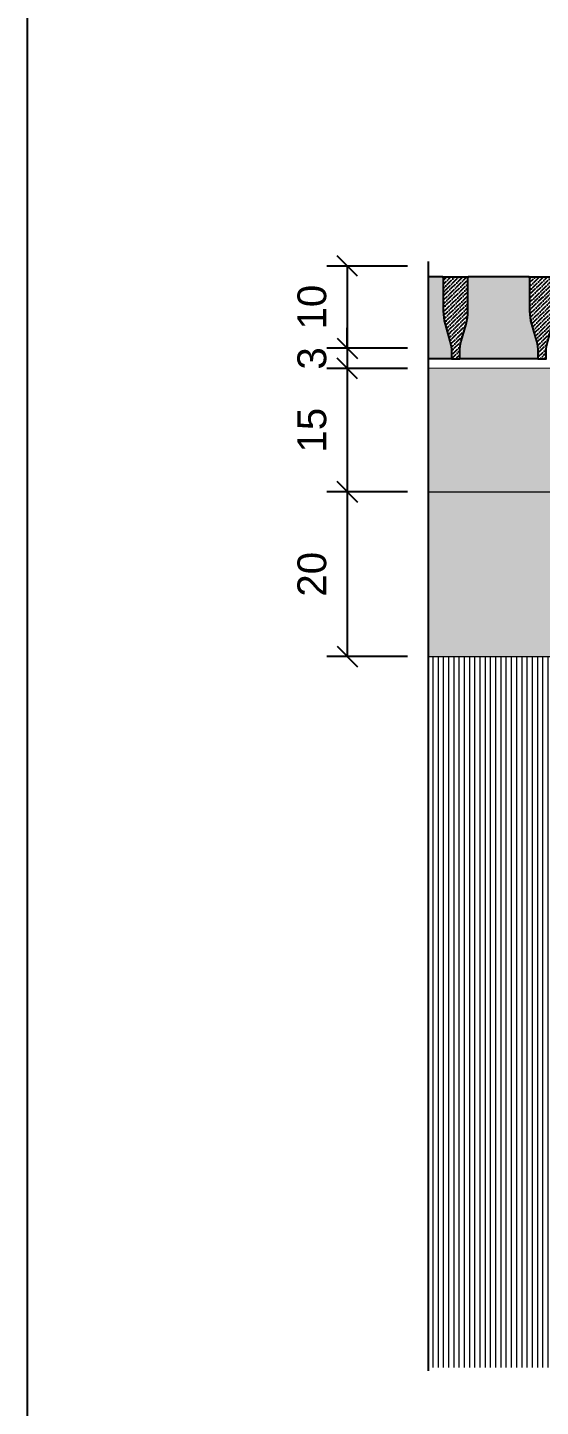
# Model space of a CAD drawing. Header units: metres. Extents: x -325 to 301, y -147 to 149.
# Drawn here: x 92.234 to 92.857, y 36.712 to 38.387 of the extents above; entities that cross this region are included whole.
import ezdxf

# ---------------------------------------------------------------- set-up
doc = ezdxf.new("R2010")
doc.units = ezdxf.units.M
doc.layers.get('Defpoints').update_dxf_attribs({"lineweight": 13})
doc.layers.add('-aux', color=50, linetype='Continuous', plot=False)
doc.layers.add('0-TX-1_25', color=7, linetype='Continuous', true_color=0x3f4f7f)
doc.layers.add('EIT_3 TR sorra', color=7, linetype='Continuous', true_color=0xd8ceb0)
doc.layers.add('03-TR-Paviment_05_Open Joint Precast Pavements', color=7, linetype='Continuous', lineweight=5, true_color=0xb3b3b3)
doc.layers.add('3-TR tot_u', color=7, linetype='Continuous', lineweight=5, true_color=0x787878)
for name, color, linetype, lineweight in [('1-CM', 7, 'Continuous', 0), ('3-TR Seleccionat', 44, 'Continuous', 0), ('3-TR Tot-u', 37, 'Continuous', 0)]:
    doc.layers.add(name, color=color, linetype=linetype, lineweight=lineweight)
doc.layers.add('1-L- kodolé', color=7, linetype='Continuous')
doc.layers.add('1-SECCIÓ', color=1, linetype='Continuous')
doc.styles.get("Standard").update_dxf_attribs({"font": 'arial.ttf'})
doc.dimstyles.new('ISO-25', dxfattribs={"dimtxt": 0.1, "dimasz": 0.1, "dimexe": 0.1, "dimexo": 0.1, "dimgap": 0.1, "dimtad": 1, "dimdec": 0, "dimlfac": 100, "dimzin": 9, "dimtxsty": 'Standard', "dimblk": 'OBLIQUE', "dimcen": 0.1, "dimadec": 0, "dimazin": 0, "dimtfac": 1, "dimtdec": 0, "dimtmove": 0, "dimatfit": 3, "dimldrblk": 'OBLIQUE', "dimfxl": 1, "dimarcsym": 0})

# ---------------------------------------------------------------- blocks, each defined once
blk = doc.blocks.new('_Oblique')
at = {"color": 0, "lineweight": -2}
blk.add_line((-0.499999999995058, -0.4999999998130015), (0.500000000028669, 0.500000000163238), dxfattribs=at)
blk = doc.blocks.new('*D483')
at = {"layer": '0-TX-1_25', "color": 0, "lineweight": -2, "transparency": 16777216}
for p, q in [((92.69592827846819, 38.09697675302642), (92.59789440537307, 38.09697675302642)), ((92.62289440537307, 38.09697675302642), (92.62289440537307, 37.99697675520339)), ((92.69592827817715, 37.99697675520339), (92.59789440537307, 37.99697675520339))]:
    blk.add_line(p, q, dxfattribs=at)
at = {"layer": 'Defpoints', "color": 0, "transparency": 16777216}
for p in [(92.7209282784682, 38.09697675302642), (92.62289440537307, 37.99697675520339), (92.72092827817715, 37.99697675520339)]:
    blk.add_point(p, dxfattribs=at)
at = {"layer": '0-TX-1_25', "color": 0, "lineweight": -2, "transparency": 16777216, "xscale": 0.025, "yscale": 0.025, "zscale": 0.025}
for p, rotation in [((92.62289440537307, 38.09697675302642), 90), ((92.62289440537307, 37.99697675520339), 270)]:
    blk.add_blockref('_Oblique', p, dxfattribs=dict(at, rotation=rotation))
at = {"layer": '0-TX-1_25', "color": 0, "transparency": 16777216, "insert": (92.58002435080282, 38.04697675411487), "char_height": 0.035, "attachment_point": 5, "rotation": 90}
blk.add_mtext('10', dxfattribs=at)
blk = doc.blocks.new('*D485')
at = {"layer": '0-TX-1_25', "color": 0, "lineweight": -2, "transparency": 16777216}
for p, q in [((92.62289440537234, 37.99697675520339), (92.62289440537234, 38.02197675520339)), ((92.69592827846819, 37.99697675520339), (92.59789440537233, 37.99697675520339)), ((92.62289440537234, 37.99697675520339), (92.62289440537234, 37.97251258181682)), ((92.69592827832267, 37.97251258181682), (92.59789440537233, 37.97251258181682)), ((92.62289440537234, 37.97251258181682), (92.62289440537234, 37.94751258181682))]:
    blk.add_line(p, q, dxfattribs=at)
at = {"layer": 'Defpoints', "color": 0, "transparency": 16777216}
for p in [(92.7209282784682, 37.99697675520339), (92.62289440537234, 37.97251258181682), (92.72092827832267, 37.97251258181682)]:
    blk.add_point(p, dxfattribs=at)
at = {"layer": '0-TX-1_25', "color": 0, "lineweight": -2, "transparency": 16777216, "xscale": 0.025, "yscale": 0.025, "zscale": 0.025}
for p, rotation in [((92.62289440537234, 37.99697675520339), 270), ((92.62289440537234, 37.97251258181682), 90)]:
    blk.add_blockref('_Oblique', p, dxfattribs=dict(at, rotation=rotation))
at = {"layer": '0-TX-1_25', "color": 0, "transparency": 16777216, "insert": (92.58001241355788, 37.98474466851007), "char_height": 0.035, "attachment_point": 5, "rotation": 90}
blk.add_mtext('3', dxfattribs=at)
blk = doc.blocks.new('*D486')
at = {"layer": '0-TX-1_25', "color": 0, "lineweight": -2, "transparency": 16777216}
for p, q in [((94.83591946103174, 37.97281722153642), (94.83591946103174, 37.99781722153642)), ((94.73591946103174, 37.9728172193895), (94.86091946103174, 37.9728172193895)), ((94.9089533339813, 37.97281722153642), (94.81091946103173, 37.97281722153642)), ((94.83591946103174, 37.9728172193895), (94.83591946103174, 37.84999320847544))]:
    blk.add_line(p, q, dxfattribs=at)
at = {"layer": 'Defpoints', "color": 0, "transparency": 16777216}
for p in [(92.72092827839514, 37.9728172193895), (94.83591946103174, 37.9728172193895), (94.93395333398131, 37.97281722153642)]:
    blk.add_point(p, dxfattribs=at)
at = {"layer": '0-TX-1_25', "color": 0, "lineweight": -2, "transparency": 16777216, "xscale": 0.025, "yscale": 0.025, "zscale": 0.025}
for p, rotation in [((94.83591946103174, 37.97281722153642), 270), ((94.83591946103174, 37.9728172193895), 90)]:
    blk.add_blockref('_Oblique', p, dxfattribs=dict(at, rotation=rotation))
at = {"layer": '0-TX-1_25', "color": 0, "transparency": 16777216, "insert": (94.79304940646148, 37.88640521393243), "char_height": 0.035, "attachment_point": 5, "rotation": 90}
blk.add_mtext('0', dxfattribs=at)
blk = doc.blocks.new('*D487')
at = {"layer": '0-TX-1_25', "color": 0, "lineweight": -2, "transparency": 16777216}
for p, q in [((92.69592827846819, 37.82251258181682), (92.59789440537318, 37.82251258181682)), ((92.62289440537319, 37.82251258181682), (92.62289440537319, 37.62251258181682)), ((92.69592827846819, 37.62251258181682), (92.59789440537318, 37.62251258181682))]:
    blk.add_line(p, q, dxfattribs=at)
at = {"layer": 'Defpoints', "color": 0, "transparency": 16777216}
for p in [(92.7209282784682, 37.82251258181682), (92.62289440537319, 37.62251258181682), (92.7209282784682, 37.62251258181682)]:
    blk.add_point(p, dxfattribs=at)
at = {"layer": '0-TX-1_25', "color": 0, "lineweight": -2, "transparency": 16777216, "xscale": 0.025, "yscale": 0.025, "zscale": 0.025}
for p, rotation in [((92.62289440537319, 37.82251258181682), 90), ((92.62289440537319, 37.62251258181682), 270)]:
    blk.add_blockref('_Oblique', p, dxfattribs=dict(at, rotation=rotation))
at = {"layer": '0-TX-1_25', "color": 0, "transparency": 16777216, "insert": (92.58002435080293, 37.72251258181679), "char_height": 0.035, "attachment_point": 5, "rotation": 90}
blk.add_mtext('20', dxfattribs=at)
blk = doc.blocks.new('*D489')
at = {"layer": '0-TX-1_25', "color": 0, "lineweight": -2, "transparency": 16777216}
for p, q in [((92.69592827832267, 37.97251258181682), (92.59789440537324, 37.97251258181682)), ((92.62289440537324, 37.97251258181682), (92.62289440537324, 37.82251258181682)), ((92.69592827846819, 37.82251258181682), (92.59789440537324, 37.82251258181682))]:
    blk.add_line(p, q, dxfattribs=at)
at = {"layer": 'Defpoints', "color": 0, "transparency": 16777216}
for p in [(92.72092827832267, 37.97251258181682), (92.62289440537324, 37.82251258181682), (92.7209282784682, 37.82251258181682)]:
    blk.add_point(p, dxfattribs=at)
at = {"layer": '0-TX-1_25', "color": 0, "lineweight": -2, "transparency": 16777216, "xscale": 0.025, "yscale": 0.025, "zscale": 0.025}
for p, rotation in [((92.62289440537324, 37.97251258181682), 90), ((92.62289440537324, 37.82251258181682), 270)]:
    blk.add_blockref('_Oblique', p, dxfattribs=dict(at, rotation=rotation))
at = {"layer": '0-TX-1_25', "color": 0, "transparency": 16777216, "insert": (92.58002435080299, 37.89751258181679), "char_height": 0.035, "attachment_point": 5, "rotation": 90}
blk.add_mtext('15', dxfattribs=at)

msp = doc.modelspace()

# ---------------------------------------------------------------- hatches: boundary and pattern name
at = {"layer": '03-TR-Paviment_05_Open Joint Precast Pavements'}
h = msp.add_hatch(color=256, dxfattribs=at)
h.dxf.hatch_style = 1
edge = h.paths.add_edge_path()
edge.add_line((92.72092827846818, 38.08415718182503), (92.72092827846818, 37.98415718057612))
edge.add_line((92.72092827846818, 37.98415718057612), (92.74942682770435, 37.98415718057612))
edge.add_line((92.74942682770435, 37.98415718057612), (92.74942682770435, 37.99235295893112))
edge.add_arc((92.70100927198733, 37.99235296359645), 0.04841755571702288, 359.9999944791969, 375.9990136054289)
edge.add_line((92.74755144345929, 38.00569784936914), (92.74160480306838, 38.02643758726726))
edge.add_arc((92.79653597648466, 38.04218783164598), 0.05714458864038365, 180.0000014787794, 195.9990206051375, ccw=False)
edge.add_line((92.73939138784428, 38.0421878301301), (92.73939138830994, 38.08331310718739))
edge.add_line((92.73939138830994, 38.08331310718739), (92.73859418270533, 38.0833131034621))
edge.add_line((92.73859418270533, 38.0833131034621), (92.73859418456797, 38.08415718160057))
edge.add_line((92.73859418456797, 38.08415718160057), (92.72092827846818, 38.08415718182503))
h = msp.add_hatch(color=256, dxfattribs=at)
h.dxf.hatch_style = 1
edge = h.paths.add_edge_path()
edge.add_line((92.75942681613787, 37.98418989181661), (92.75942681567221, 37.99238567343124))
edge.add_arc((92.80784437185443, 37.99238567478308), 0.04841755618221556, 164.0009824733315, 180.0000015997192, ccw=False)
edge.add_line((92.7613022008486, 38.00573056386926), (92.76724884170517, 38.02647029850775))
edge.add_arc((92.71231766663182, 38.04222054311934), 0.05714459029745565, 344.0009795872384, 359.9999987135214)
edge.add_line((92.76946225692927, 38.04222054183626), (92.76946225692927, 38.08334581609958))
edge.add_line((92.76946225692927, 38.08334581609958), (92.77025946299955, 38.0833458170309))
edge.add_line((92.77025946299955, 38.0833458170309), (92.77025946206822, 38.08418989377239))
edge.add_line((92.77025946206822, 38.08418989377239), (92.84355725744217, 38.08418989284107))
edge.add_line((92.84355725744217, 38.08418989284107), (92.84355725557953, 38.0833458147026))
edge.add_line((92.84355725557953, 38.0833458147026), (92.84435446118414, 38.08334581842789))
edge.add_line((92.84435446118414, 38.08334581842789), (92.84435446071848, 38.0422205413706))
edge.add_arc((92.90149904935916, 38.04222054288651), 0.05714458864068208, 180.0000015199253, 195.9990206462064)
edge.add_line((92.84656787594258, 38.02647029850775), (92.85251451633349, 38.00573056060963))
edge.add_arc((92.805972344862, 37.99238567483701), 0.04841755571655446, -5.520878687548247e-06, 15.999013605509106, ccw=False)
edge.add_line((92.85438990057855, 37.99238567017161), (92.85438990057855, 37.98418989181661))
edge.add_line((92.85438990057855, 37.98418989181661), (92.75942681613787, 37.98418989181661))
at = {"layer": '3-TR Seleccionat'}
h = msp.add_hatch(dxfattribs=at)
h.set_pattern_fill('ANSI31', color=256, scale=0.002, angle=45, style=0)
h.set_pattern_definition([(90, (61.71373358920071, 40.3211364765775), (-0.006350000000000001, 0), [])])
h.paths.add_polyline_path([(94.20077128712293, 38.00251914589395), (94.20076983364649, 38.00237239337722), (94.20083737226199, 38.00251849136891)], flags=17)
h.paths.add_polyline_path([(98.18956162726188, 41.80864249101501), (97.51689608894107, 41.80864584753847), (96.67411812700081, 37.62474621413014), (98.0100514297657, 37.62012409608049), (98.0100514297657, 37.02609531042129), (94.3400514297657, 37.01892985321232), (94.3400514297657, 37.62251258181681), (94.80091208001043, 37.62251258181681), (92.72092827846816, 37.62251258181681), (92.72092827846816, 36.75902537852719), (99.7207366916369, 36.75900352941852), (99.72111986529944, 41.80864123913134), (98.43545641320102, 41.80864123913134)])
at = {"layer": '3-TR Tot-u'}
h = msp.add_hatch(dxfattribs=at)
h.set_pattern_fill('EARTH', color=256, scale=0.005, angle=-80.8247561036608)
h.set_pattern_definition([(279.1752438963392, (10.13957086068081, -2.787487702350745), (0.03640645211205976, -0.02628108149624554), [0.03175, -0.03175]), (279.1752438963392, (10.15132477323236, -2.78558919536028), (0.03640645211205976, -0.02628108149624554), [0.03175, -0.03175]), (279.1752438963392, (10.16307868578392, -2.783690688369815), (0.03640645211205976, -0.02628108149624554), [0.03175, -0.03175]), (9.175243896339197, (10.16762949229793, -2.786975823556845), (0.02628108149624554, 0.03640645211205976), [0.03175, -0.03175]), (9.175243896339197, (10.16952799928839, -2.798729736108403), (0.02628108149624554, 0.03640645211205976), [0.03175, -0.03175]), (9.175243896339197, (10.17142650627886, -2.81048364865996), (0.02628108149624554, 0.03640645211205976), [0.03175, -0.03175])])
h.paths.add_polyline_path([(94.5801049624807, 37.62251258181681), (94.61409511903321, 37.82281261206011), (92.72092827846816, 37.82251258181586), (92.72092827846816, 37.62251258181681)])
at = {"layer": '3-TR tot_u'}
h = msp.add_hatch(dxfattribs=at)
h.set_pattern_fill('AR-CONC', color=256, scale=0.0002499999999999999, angle=89.87048134202021)
h.set_pattern_definition([(139.8704813420202, (269995.071463817, -738413.7177050844), (0.004087719457917664, 0.04553704320326322), [0.004762499999999999, -0.05238749999999998]), (84.8704813420202, (269995.071463817, -738413.7177050844), (-0.0477840064323496, -0.008702860646079752), [0.003809999999999998, -0.04191014604249998]), (190.3219260420202, (269995.0718044594, -738413.7139103429), (-0.04369628502772432, 0.03683418243261222), [0.004047502199999999, -0.04452256114999998]), (136.0546813420202, (269995.0587638495, -738413.7176763756), (0.01066375037270653, 0.06774582763758295), [0.007143749999999996, -0.07858124999999996]), (186.5060389520202, (269995.0596524885, -738413.712030895), (-0.06172220860567857, 0.05949071011279024), [0.006071255784999993, -0.0667839020399999]), (81.05463251202026, (269995.0587638495, -738413.7176763756), (-0.06172220860262374, 0.05949071011615185), [0.005714991767499998, -0.06286493297999997]), (110.8704813420202, (269995.0619531957, -738413.7113335691), (0.02565191625934886, 0.03784570771214315), [0.004762499999999995, -0.05238749999999995]), (55.87048134202023, (269995.0619531957, -738413.7113335691), (-0.04601194762190416, 0.01555455799112099), [0.003809999999999998, -0.04190999999999998]), (161.3219263420202, (269995.0640908554, -738413.7081797601), (-0.02036003160041415, 0.05340026561928576), [0.004047502199999999, -0.04452248439999998]), (127.3704813420202, (269995.071463817, -738413.7177050844), (-0.02113696024267347, 0.0008199335367215857), [0, -0.04140199999999998, 0, -0.04254499999999999, 0, -0.04206874999999998]), (97.37048134202023, (269995.071463817, -738413.7177050844), (-0.02500731783337711, 0.01676148812264169), [0, -0.02425699999999999, 0, -0.04044949999999999, 0, -0.01603375]), (57.37048134202021, (269995.0714318069, -738413.7318655482), (0.001508808824848326, 0.03389432469116414), [0, -0.01587499999999999, 0, -0.04952999999999998, 0, -0.06572249999999998]), (47.37048134202022, (269995.0714174525, -738413.7382155319), (-0.006272894084109281, 0.03704657003464755), [0, -0.02063749999999999, 0, -0.03289299999999998, 0, -0.04667249999999998])])
h.paths.add_polyline_path([(92.7209282783954, 37.97251258170039), (92.72092827854092, 37.82251258181681), (94.6140442050372, 37.82251258181681), (94.63871710900891, 37.97251257923745)])
at = {"layer": 'EIT_3 TR sorra'}
h = msp.add_hatch(dxfattribs=at)
h.set_pattern_fill('ANSI36', color=256, scale=0.001075000000000009, angle=-0.5853068080104545, style=0, double=1)
h.set_pattern_definition([(44.41469319198954, (61.98589314860086, -32.22346914573814), (0.001877787426372729, 0.006618133599094154), [0.00853281250000004, -0.00170656250000001, 0, -0.00170656250000001])])
edge = h.paths.add_edge_path()
edge.add_line((92.74945771774958, 37.9841801656523), (92.75945771523106, 37.98418328220876))
edge.add_line((92.75945771523106, 37.98418328220876), (92.75945516245307, 37.99237906120865))
edge.add_arc((92.8078727092702, 37.99239414376912), 0.04841754916632017, 164.0188290939622, 180.0178482200737, ccw=False)
edge.add_line((92.76132639057036, 38.00572453321452), (92.7672665666218, 38.02646612457706))
edge.add_arc((92.71233049164212, 38.04219924978639), 0.05714458472178788, 344.0188335243519, 360.0178526505693)
edge.add_line((92.76947507358992, 38.04221705532626), (92.76946225692927, 38.08334581609958))
edge.add_line((92.76946225692927, 38.08334581609958), (92.73939138103685, 38.08333644488259))
edge.add_line((92.73939138103685, 38.08333644488259), (92.73940419861869, 38.04220768437935))
edge.add_arc((92.79654878685082, 38.04222548687928), 0.05714459100517891, 180.017849600627, 196.0168687269365)
edge.add_line((92.7416225201502, 38.02645813112501), (92.74757562152999, 38.00572024764617))
edge.add_arc((92.70103761613545, 37.99236085861355), 0.04841755075824079, 0.017851212097582447, 16.016870338310184, ccw=False)
edge.add_line((92.74945516454372, 37.99237594370291), (92.74945771774958, 37.9841801656523))
edge.add_line((92.74945771774958, 37.9841801656523), (92.75945771523106, 37.98418328220876))
h = msp.add_hatch(dxfattribs=at)
h.set_pattern_fill('ANSI36', color=256, scale=0.001075000000000009, angle=-0.5853068080104545, style=0, double=1)
h.set_pattern_definition([(44.41469319198954, (62.5958755877792, -32.22346253613029), (0.001877787426372729, 0.006618133599094154), [0.00853281250000004, -0.00170656250000001, 0, -0.00170656250000001])])
edge = h.paths.add_edge_path()
edge.add_line((92.85438990380487, 37.98418677526016), (92.86438990128636, 37.98418989181661))
edge.add_line((92.86438990128636, 37.98418989181661), (92.86438734850836, 37.9923856708165))
edge.add_arc((92.9128048953255, 37.99240075337697), 0.04841754916632017, 164.0188290939622, 180.0178482200737, ccw=False)
edge.add_line((92.86625857662565, 38.00573114282237), (92.8721987526771, 38.02647273418491))
edge.add_arc((92.81726267769741, 38.04220585939424), 0.05714458472178788, 344.0188335243519, 360.0178526505693)
edge.add_line((92.87440725964521, 38.04222366493411), (92.87439444298457, 38.08335242570743))
edge.add_line((92.87439444298457, 38.08335242570743), (92.84432356709215, 38.08334305449044))
edge.add_line((92.84432356709215, 38.08334305449044), (92.84433638467398, 38.0422142939872))
edge.add_arc((92.90148097290611, 38.04223209648713), 0.05714459100517891, 180.017849600627, 196.0168687269365)
edge.add_line((92.8465547062055, 38.02646474073286), (92.85250780758528, 38.00572685725402))
edge.add_arc((92.80596980219075, 37.9923674682214), 0.04841755075824079, 0.017851212097582447, 16.016870338310184, ccw=False)
edge.add_line((92.85438735059901, 37.99238255331076), (92.85438990380487, 37.98418677526016))
edge.add_line((92.85438990380487, 37.98418677526016), (92.86438990128636, 37.98418989181661))

# ---------------------------------------------------------------- linework, layer by layer
at = {"layer": '-aux'}
msp.add_lwpolyline([(92.23447743480324, 3.456691224966903), (92.23447743480324, 133.4566912249669)], dxfattribs=at)
for points in [[(92.74945771774958, 37.9841801656523), (92.75945771523106, 37.98418328220876), (92.75945516245307, 37.99237906120865, -0.06992251114754273), (92.76132639057036, 38.00572453321452), (92.7672665666218, 38.02646612457706, 0.06992251114800961), (92.76947507358992, 38.04221705532626), (92.76946225692927, 38.08334581609958), (92.73939138103685, 38.08333644488259), (92.73940419861869, 38.04220768437935, 0.0699225111484148), (92.7416225201502, 38.02645813112501), (92.74757562152999, 38.00572024764617, -0.06992251114798485), (92.74945516454372, 37.99237594370291), (92.74945771774958, 37.9841801656523), (92.75945771523106, 37.98418328220876)], [(92.85438990380487, 37.98418677526016), (92.86438990128636, 37.98418989181661), (92.86438734850836, 37.9923856708165, -0.06992251114754273), (92.86625857662565, 38.00573114282237), (92.8721987526771, 38.02647273418491, 0.06992251114800961), (92.87440725964521, 38.04222366493411), (92.87439444298457, 38.08335242570743), (92.84432356709215, 38.08334305449044), (92.84433638467398, 38.0422142939872, 0.0699225111484148), (92.8465547062055, 38.02646474073286), (92.85250780758528, 38.00572685725402, -0.06992251114798485), (92.85438735059901, 37.99238255331076), (92.85438990380487, 37.98418677526016), (92.86438990128636, 37.98418989181661)]]:
    msp.add_lwpolyline(points, format="xyb", dxfattribs=at)
at = {"layer": '1-CM'}
for points in [[(94.93395333398128, 37.9728172215364), (92.7209282783954, 37.97251258170039), (92.72092827854092, 37.82251258181681), (94.61409511903321, 37.82281261206011)], [(92.72092827846816, 37.62251258181681), (94.8400514297657, 37.62251258181681)]]:
    msp.add_lwpolyline(points, dxfattribs=at)
at = {"layer": '1-L- kodolé'}
msp.add_lwpolyline([(92.72092827846816, 38.08415718182503), (92.73859418456797, 38.08415718160057), (92.73859418270533, 38.0833131034621), (92.73939138830994, 38.08331310718739), (92.73939138784428, 38.0421878301301, 0.0699225111482901), (92.74160480306838, 38.02643758726725), (92.74755144345929, 38.00569784936914, -0.06992251114875708), (92.74942682770435, 37.99235295893112), (92.74942682770435, 37.98415718057612), (92.72092827846816, 37.98415718057612)], format="xyb", dxfattribs=at)
msp.add_lwpolyline([(92.75942681613787, 37.98418989181661), (92.75942681567221, 37.99238567343124, -0.06992251114875708), (92.7613022008486, 38.00573056386926), (92.76724884170517, 38.02647029850775, 0.0699225111482901), (92.76946225692927, 38.04222054183626), (92.76946225692927, 38.08334581609958), (92.77025946299955, 38.0833458170309), (92.77025946206822, 38.08418989377239), (92.84355725744217, 38.08418989284107), (92.84355725557953, 38.0833458147026), (92.84435446118414, 38.08334581842789), (92.84435446071848, 38.0422205413706, 0.0699225111482901), (92.84656787594258, 38.02647029850775), (92.85251451633349, 38.00573056060963, -0.06992251114875708), (92.85438990057855, 37.99238567017161), (92.85438990057855, 37.98418989181661)], format="xyb", close=True, dxfattribs=at)
at = {"layer": '1-SECCIÓ'}
msp.add_line((92.72092827846816, 38.10251258618704), (92.72092827846816, 36.75484564973868), dxfattribs=at)

# ---------------------------------------------------------------- dimensions: what is measured, and where the dimension line sits
at = {"layer": '0-TX-1_25'}
for base, p1, p2, picture, middle in [((92.62289440537307, 37.99697675520339), (92.72092827846816, 38.09697675302641), (92.72092827817713, 37.99697675520338), '*D483', (92.58002435080282, 38.04697675411487)), ((94.83591946103174, 37.9728172193895), (94.93395333398128, 37.9728172215364), (92.7209282783951, 37.97281721938948), '*D486', (94.79304940646148, 37.88640521393243)), ((92.62289440537324, 37.82251258181682), (92.72092827832265, 37.97251258181681), (92.72092827846816, 37.82251258181681), '*D489', (92.58002435080299, 37.89751258181679)), ((92.62289440537319, 37.62251258181682), (92.72092827846816, 37.82251258181681), (92.72092827846816, 37.62251258181681), '*D487', (92.58002435080293, 37.72251258181679))]:
    dim = msp.add_linear_dim(base=base, p1=p1, p2=p2, angle=90, dimstyle='ISO-25', override={"dimtxt": 0.035, "dimasz": 0.025, "dimexe": 0.025, "dimexo": 0.025, "dimgap": 0.025, "dimblk1": 'Oblique', "dimblk2": 'Oblique', "dimsah": 1, "dimfxl": 0.1, "dimfxlon": 1, "dimarcsym": 1}, dxfattribs=at)
    dim.commit()
    dim.dimension.update_dxf_attribs({"geometry": picture, "text_midpoint": middle})
dim = msp.add_linear_dim(base=(92.62289440537234, 37.97251258181682), p1=(92.72092827846816, 37.99697675520338), p2=(92.72092827832265, 37.97251258181681), angle=90, text='3', dimstyle='ISO-25', override={"dimtxt": 0.035, "dimasz": 0.025, "dimexe": 0.025, "dimexo": 0.025, "dimgap": 0.025, "dimblk1": 'Oblique', "dimblk2": 'Oblique', "dimsah": 1, "dimfxl": 0.1, "dimfxlon": 1, "dimarcsym": 1}, dxfattribs=at)
dim.commit()
dim.dimension.update_dxf_attribs({"geometry": '*D485', "text_midpoint": (92.62289440537234, 37.98474466851007), "dimtype": 160})

doc.saveas('drawing.dxf')
